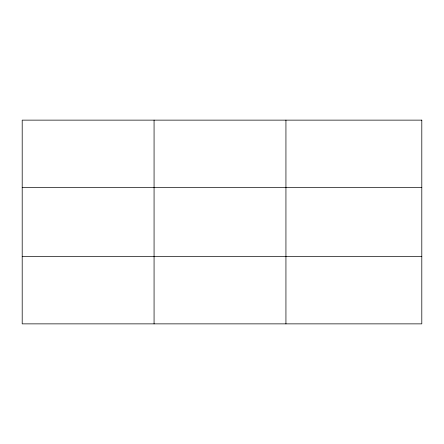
<?xml version="1.0" encoding="UTF-8"?>
<svg xmlns="http://www.w3.org/2000/svg" width="444" height="444" viewBox="0 0 444 444"><rect width="100%" height="100%" fill="white"/><g stroke="black" fill="none" stroke-linecap="round" stroke-linejoin="round"><path stroke-width="0.67" d="M154.068 323.865L154.068 120.135M285.936 323.865L285.936 120.135M22.2 187.368L421.8 187.368M22.2 256.632L421.8 256.632M421.8 120.135L421.8 323.865L22.2 323.865L22.2 120.135L421.8 120.135"/></g></svg>
